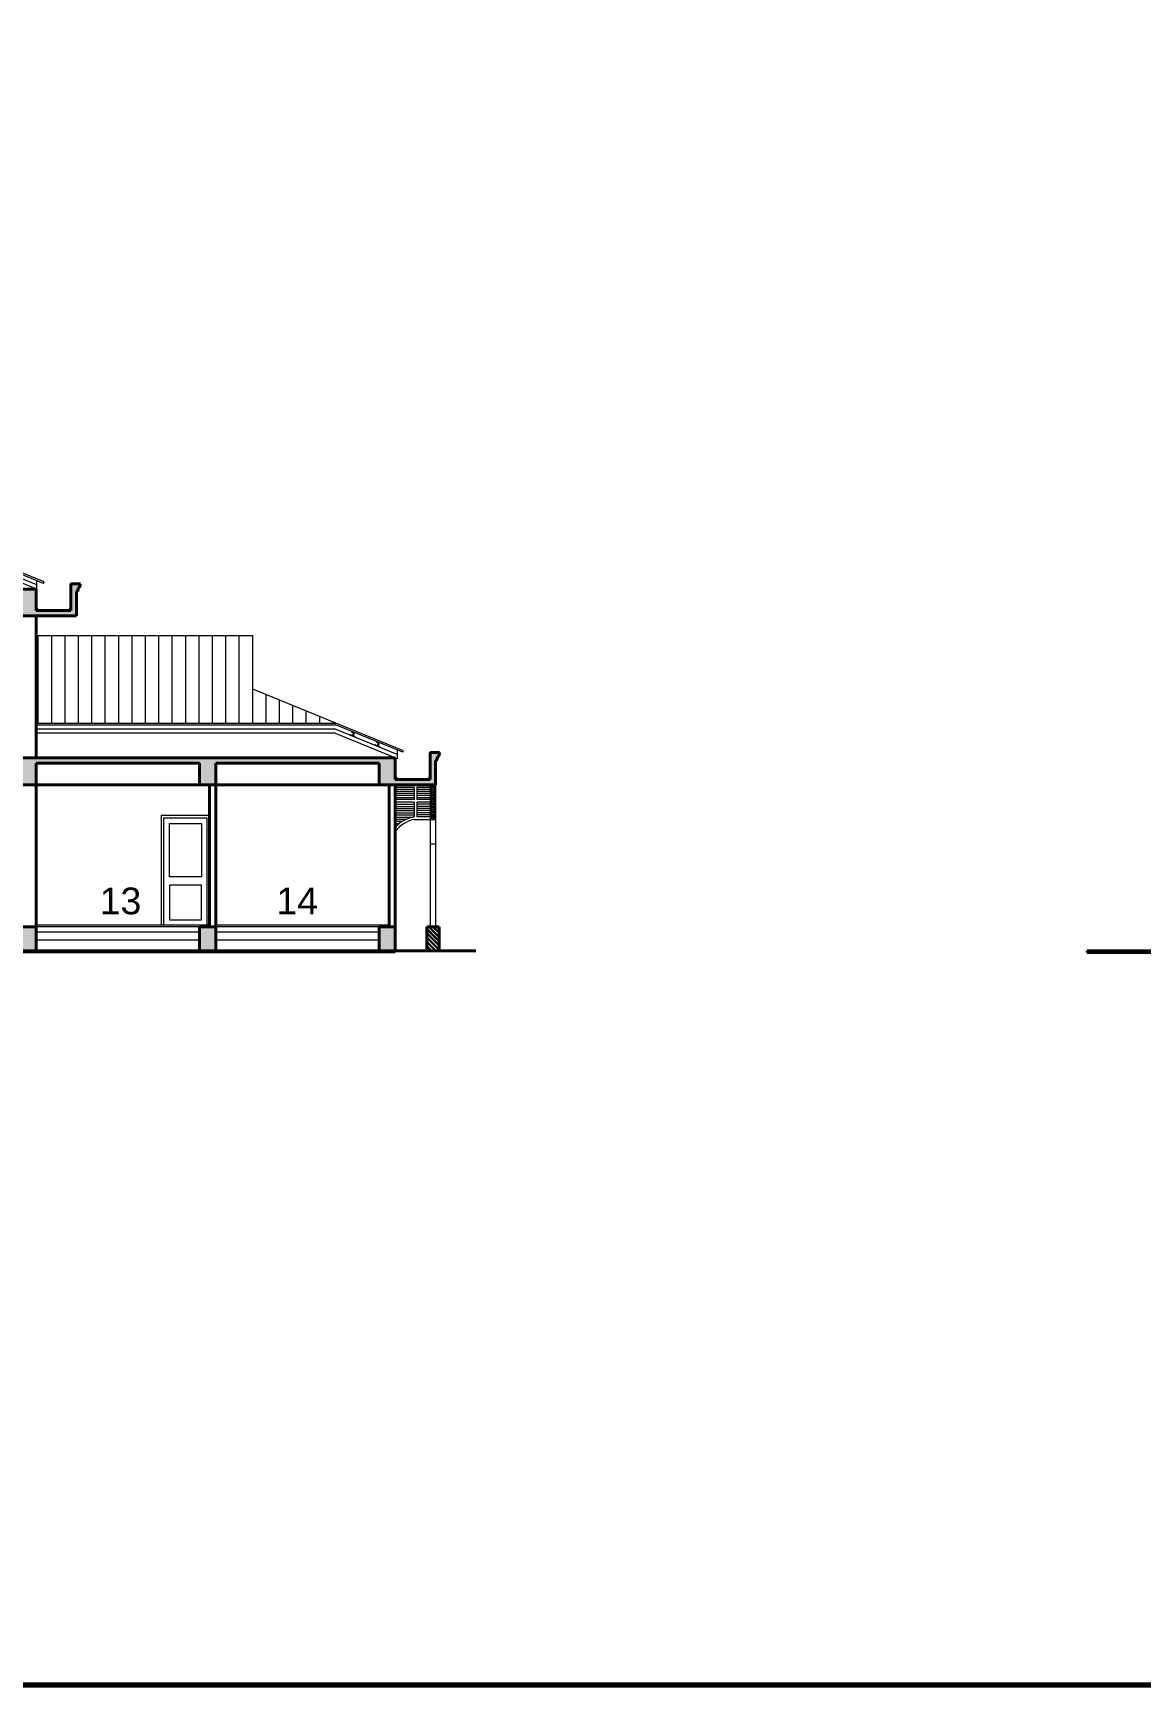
# Model space of a CAD drawing. Header units: inches. Extents: x 1367 to 15762, y 1989 to 8927.
# Drawn here: x 7957.73 to 7978.4, y 1988.68 to 2019.5 of the extents above; entities that cross this region are included whole.
import ezdxf

# ---------------------------------------------------------------- set-up
doc = ezdxf.new("R2010")
doc.units = ezdxf.units.IN
doc.header["$MEASUREMENT"] = 0
for name, color, linetype, lineweight in [('col', 5, 'Continuous', 40), ('EXIST.', 21, 'Continuous', 20), ('FORM', 2, 'Continuous', 70), ('hatch', 8, 'Continuous', 5), ('proj', 31, 'Continuous', 15), ('text', 6, 'Continuous', 25), ('wall', 1, 'Continuous', 40), ('win', 60, 'Continuous', 9)]:
    doc.layers.add(name, color=color, linetype=linetype, lineweight=lineweight)
doc.styles.get("Standard").update_dxf_attribs({"font": 'arial.ttf', "height": 0.36})

msp = doc.modelspace()

# ---------------------------------------------------------------- hatches: boundary and pattern name
at = {"layer": 'hatch'}
h = msp.add_hatch(dxfattribs=at)
h.set_pattern_fill('AR-CONC', color=256, scale=0.06, style=0)
h.set_pattern_definition([(50, (8009.99956, 1700.90626), (0.4303561, -0.0376513), [0.045, -0.495]), (355, (8009.99956, 1700.90626), (-0.0832508, 0.4513153), [0.036, -0.396]), (100.4514, (8010.03543, 1700.90312), (0.34710563, 0.4136637), [0.0382441, -0.42068527]), (46.1842, (8009.99956, 1701.02626), (0.6403446, -0.0993114), [0.0675, -0.7425]), (96.6356, (8010.0529, 1701.018), (0.5607976, 0.5844707), [0.0573662, -0.6310278]), (351.1842, (8009.99956, 1701.02626), (0.5607972, 0.5844712), [0.054, -0.594]), (21, (8010.05956, 1700.99626), (0.35814423, -0.24157133), [0.045, -0.495]), (326, (8010.05956, 1700.99626), (0.1459892, 0.43509), [0.036, -0.396]), (71.4514, (8010.0894, 1700.97613), (0.5041336, 0.1935183), [0.0382441, -0.42068527]), (37.5, (8009.99956, 1700.90626), (0.00729591, 0.19973631), [0, -0.3912, 0, -0.402, 0, -0.3975]), (7.5, (8009.99956, 1700.90626), (0.15784172, 0.23664703), [0, -0.2292, 0, -0.3822, 0, -0.1515]), (327.5, (8009.86576, 1700.90626), (0.32029346, -0.01353292), [0, -0.15, 0, -0.468, 0, -0.621]), (317.5, (8009.80576, 1700.90626), (0.3499117, 0.060063), [0, -0.195, 0, -0.3108, 0, -0.441])])
edge = h.paths.add_edge_path()
edge.add_line((7939.991, 2008.625), (7941.041, 2008.625))
edge.add_line((7941.041, 2008.625), (7941.041, 2009.025))
edge.add_line((7941.041, 2009.025), (7944.091, 2009.025))
edge.add_line((7944.091, 2009.025), (7944.091, 2008.625))
edge.add_line((7944.091, 2008.625), (7944.391, 2008.625))
edge.add_line((7944.391, 2008.625), (7944.391, 2009.025))
edge.add_line((7944.391, 2009.025), (7947.441, 2009.025))
edge.add_line((7947.441, 2009.025), (7947.441, 2008.625))
edge.add_line((7947.441, 2008.625), (7947.741, 2008.625))
edge.add_line((7947.741, 2008.625), (7947.741, 2009.025))
edge.add_line((7947.741, 2009.025), (7950.641, 2009.025))
edge.add_line((7950.641, 2009.025), (7950.641, 2008.625))
edge.add_line((7950.641, 2008.625), (7950.941, 2008.625))
edge.add_line((7950.941, 2008.625), (7950.941, 2009.025))
edge.add_line((7950.941, 2009.025), (7954.141, 2009.025))
edge.add_line((7954.141, 2009.025), (7954.141, 2008.625))
edge.add_line((7954.141, 2008.625), (7954.441, 2008.625))
edge.add_line((7954.441, 2008.625), (7954.441, 2009.025))
edge.add_line((7954.441, 2009.025), (7957.491, 2009.025))
edge.add_line((7957.491, 2009.025), (7957.491, 2008.625))
edge.add_line((7957.491, 2008.625), (7958.541, 2008.625))
edge.add_line((7958.541, 2008.625), (7958.541, 2009.075))
edge.add_spline(control_points=[(7958.541, 2009.075), (7958.553, 2009.081), (7958.577, 2009.092), (7958.573, 2009.127), (7958.577, 2009.144), (7958.578, 2009.15)], knot_values=[0, 0, 0, 0, 0.037335, 0.072043, 0.090727, 0.090727, 0.090727, 0.090727], degree=3, periodic=0)
edge.add_spline(control_points=[(7958.578, 2009.15), (7958.59, 2009.156), (7958.614, 2009.167), (7958.611, 2009.202), (7958.614, 2009.219), (7958.616, 2009.225)], knot_values=[0, 0, 0, 0, 0.037335, 0.072043, 0.090727, 0.090727, 0.090727, 0.090727], degree=3, periodic=0)
edge.add_line((7958.616, 2009.225), (7958.441, 2009.225))
edge.add_line((7958.441, 2009.225), (7958.441, 2008.725))
edge.add_line((7958.441, 2008.725), (7957.791, 2008.725))
edge.add_line((7957.791, 2008.725), (7957.791, 2009.125))
edge.add_line((7957.791, 2009.125), (7940.741, 2009.125))
edge.add_line((7940.741, 2009.125), (7940.741, 2008.725))
edge.add_line((7940.741, 2008.725), (7940.091, 2008.725))
edge.add_line((7940.091, 2008.725), (7940.091, 2009.225))
edge.add_line((7940.091, 2009.225), (7939.916, 2009.225))
edge.add_spline(control_points=[(7939.916, 2009.225), (7939.917, 2009.219), (7939.92, 2009.202), (7939.917, 2009.167), (7939.941, 2009.156), (7939.953, 2009.15)], knot_values=[0, 0, 0, 0, 0.018685, 0.053392, 0.090727, 0.090727, 0.090727, 0.090727], degree=3, periodic=0)
edge.add_spline(control_points=[(7939.953, 2009.15), (7939.954, 2009.144), (7939.958, 2009.127), (7939.954, 2009.092), (7939.978, 2009.081), (7939.991, 2009.075)], knot_values=[0, 0, 0, 0, 0.018685, 0.053392, 0.090727, 0.090727, 0.090727, 0.090727], degree=3, periodic=0)
edge.add_line((7939.991, 2009.075), (7939.991, 2008.625))
edge = h.paths.add_edge_path()
edge.add_line((7933.141, 2005.475), (7933.891, 2005.475))
edge.add_line((7933.891, 2005.475), (7934.191, 2005.475))
edge.add_line((7934.191, 2005.475), (7934.191, 2005.875))
edge.add_line((7934.191, 2005.875), (7937.391, 2005.875))
edge.add_line((7937.391, 2005.875), (7937.391, 2005.475))
edge.add_line((7937.391, 2005.475), (7937.691, 2005.475))
edge.add_line((7937.691, 2005.475), (7937.691, 2005.875))
edge.add_line((7937.691, 2005.875), (7940.741, 2005.875))
edge.add_line((7940.741, 2005.875), (7940.741, 2005.475))
edge.add_line((7940.741, 2005.475), (7941.041, 2005.475))
edge.add_line((7941.041, 2005.475), (7941.041, 2005.875))
edge.add_line((7941.041, 2005.875), (7944.091, 2005.875))
edge.add_line((7944.091, 2005.875), (7944.091, 2005.475))
edge.add_line((7944.091, 2005.475), (7944.391, 2005.475))
edge.add_line((7944.391, 2005.475), (7944.391, 2005.875))
edge.add_line((7944.391, 2005.875), (7947.441, 2005.875))
edge.add_line((7947.441, 2005.875), (7947.441, 2005.475))
edge.add_line((7947.441, 2005.475), (7947.741, 2005.475))
edge.add_line((7947.741, 2005.475), (7947.741, 2005.875))
edge.add_line((7947.741, 2005.875), (7950.641, 2005.875))
edge.add_line((7950.641, 2005.875), (7950.641, 2005.475))
edge.add_line((7950.641, 2005.475), (7950.941, 2005.475))
edge.add_line((7950.941, 2005.475), (7950.941, 2005.875))
edge.add_line((7950.941, 2005.875), (7954.141, 2005.875))
edge.add_line((7954.141, 2005.875), (7954.141, 2005.475))
edge.add_line((7954.141, 2005.475), (7954.441, 2005.475))
edge.add_line((7954.441, 2005.475), (7954.441, 2005.875))
edge.add_line((7954.441, 2005.875), (7957.491, 2005.875))
edge.add_line((7957.491, 2005.875), (7957.491, 2005.475))
edge.add_line((7957.491, 2005.475), (7957.791, 2005.475))
edge.add_line((7957.791, 2005.475), (7957.791, 2005.875))
edge.add_line((7957.791, 2005.875), (7960.841, 2005.875))
edge.add_line((7960.841, 2005.875), (7960.841, 2005.475))
edge.add_line((7960.841, 2005.475), (7961.141, 2005.475))
edge.add_line((7961.141, 2005.475), (7961.141, 2005.875))
edge.add_line((7961.141, 2005.875), (7964.191, 2005.875))
edge.add_line((7964.191, 2005.875), (7964.191, 2005.475))
edge.add_line((7964.191, 2005.475), (7965.241, 2005.475))
edge.add_line((7965.241, 2005.475), (7965.241, 2005.925))
edge.add_spline(control_points=[(7965.241, 2005.925), (7965.253, 2005.931), (7965.277, 2005.942), (7965.273, 2005.977), (7965.277, 2005.994), (7965.278, 2006)], knot_values=[0, 0, 0, 0, 0.037335, 0.072043, 0.090727, 0.090727, 0.090727, 0.090727], degree=3, periodic=0)
edge.add_spline(control_points=[(7965.278, 2006), (7965.29, 2006.006), (7965.314, 2006.017), (7965.311, 2006.052), (7965.314, 2006.069), (7965.316, 2006.075)], knot_values=[0, 0, 0, 0, 0.037335, 0.072043, 0.090727, 0.090727, 0.090727, 0.090727], degree=3, periodic=0)
edge.add_line((7965.316, 2006.075), (7965.141, 2006.075))
edge.add_line((7965.141, 2006.075), (7965.141, 2005.575))
edge.add_line((7965.141, 2005.575), (7964.491, 2005.575))
edge.add_line((7964.491, 2005.575), (7964.491, 2005.975))
edge.add_line((7964.491, 2005.975), (7933.891, 2005.975))
edge.add_line((7933.891, 2005.975), (7933.891, 2005.575))
edge.add_line((7933.891, 2005.575), (7933.241, 2005.575))
edge.add_line((7933.241, 2005.575), (7933.241, 2006.075))
edge.add_line((7933.241, 2006.075), (7933.066, 2006.075))
edge.add_spline(control_points=[(7933.066, 2006.075), (7933.067, 2006.069), (7933.07, 2006.052), (7933.067, 2006.017), (7933.091, 2006.006), (7933.103, 2006)], knot_values=[0, 0, 0, 0, 0.018685, 0.053392, 0.090727, 0.090727, 0.090727, 0.090727], degree=3, periodic=0)
edge.add_spline(control_points=[(7933.103, 2006), (7933.104, 2005.994), (7933.108, 2005.977), (7933.104, 2005.942), (7933.128, 2005.931), (7933.141, 2005.925)], knot_values=[0, 0, 0, 0, 0.018685, 0.053392, 0.090727, 0.090727, 0.090727, 0.090727], degree=3, periodic=0)
edge.add_line((7933.141, 2005.925), (7933.141, 2005.475))
h.paths.add_polyline_path([(7947.441, 2002.375), (7947.741, 2002.375), (7947.741, 2002.825), (7947.441, 2002.825)])
h.paths.add_polyline_path([(7944.091, 2002.375), (7944.391, 2002.375), (7944.391, 2002.825), (7944.091, 2002.825)])
h.paths.add_polyline_path([(7940.741, 2002.375), (7941.041, 2002.375), (7941.041, 2002.825), (7940.741, 2002.825)])
h.paths.add_polyline_path([(7937.391, 2002.375), (7937.691, 2002.375), (7937.691, 2002.825), (7937.391, 2002.825)])
h.paths.add_polyline_path([(7933.891, 2002.375), (7934.191, 2002.375), (7934.191, 2002.825), (7933.891, 2002.825)])
h.paths.add_polyline_path([(7950.641, 2002.375), (7950.941, 2002.375), (7950.941, 2002.825), (7950.641, 2002.825)])
h.paths.add_polyline_path([(7954.141, 2002.375), (7954.441, 2002.375), (7954.441, 2002.825), (7954.141, 2002.825)])
h.paths.add_polyline_path([(7957.491, 2002.375), (7957.791, 2002.375), (7957.791, 2002.825), (7957.491, 2002.825)])
h.paths.add_polyline_path([(7960.841, 2002.375), (7961.141, 2002.375), (7961.141, 2002.825), (7960.841, 2002.825)])
h.paths.add_polyline_path([(7964.191, 2002.375), (7964.491, 2002.375), (7964.491, 2002.825), (7964.191, 2002.825)])
h = msp.add_hatch(dxfattribs=at)
h.set_pattern_fill('ANSI31', color=256, scale=2, angle=45, style=0)
h.set_pattern_definition([(90, (8099.58086, 1718.0613), (-0.25, 6e-17), [])])
h.paths.add_polyline_path([(7957.791, 2008.255), (7957.791, 2006.623), (7963.381, 2006.623), (7961.836, 2007.255), (7961.836, 2008.255)])
h.paths.add_polyline_path([(7935, 2006.623), (7940.741, 2006.623), (7940.741, 2008.255), (7936.545, 2008.255), (7936.545, 2007.255)])
h = msp.add_hatch(dxfattribs=at)
h.set_pattern_fill('ANSI31', color=256, scale=0.05, angle=45, style=0)
h.set_pattern_definition([(90, (7917.1296077, 1693.275209), (0.00625, 9e-19), [])])
h.paths.add_polyline_path([(7963.713, 2006.438, 0.414214), (7963.71, 2006.445), (7963.68, 2006.458, -0.414214), (7963.677, 2006.464), (7963.679, 2006.469), (7963.728, 2006.449), (7963.699, 2006.38), (7963.65, 2006.4), (7963.652, 2006.404, -0.414214), (7963.659, 2006.407), (7963.689, 2006.394, 0.414214), (7963.696, 2006.397)])
h.paths.add_polyline_path([(7963.714, 2006.413), (7963.718, 2006.411, -0.414214), (7963.721, 2006.405), (7963.714, 2006.389, 0.414214), (7963.717, 2006.382), (7963.739, 2006.373, 0.000198), (7963.739, 2006.373, -0.414446), (7963.742, 2006.366), (7963.741, 2006.363), (7963.699, 2006.38)])
h = msp.add_hatch(dxfattribs=at)
h.set_pattern_fill('ANSI31', color=256, scale=0.05, angle=45, style=0)
h.set_pattern_definition([(90, (7917.592086, 1693.0860704), (0.00625, 9e-19), [])])
h.paths.add_polyline_path([(7964.176, 2006.249, 0.414214), (7964.173, 2006.255), (7964.142, 2006.268, -0.414214), (7964.14, 2006.275), (7964.142, 2006.28), (7964.191, 2006.26), (7964.162, 2006.19), (7964.112, 2006.211), (7964.114, 2006.215, -0.414214), (7964.121, 2006.218), (7964.151, 2006.205, 0.414214), (7964.158, 2006.207)])
h.paths.add_polyline_path([(7964.176, 2006.224), (7964.181, 2006.222, -0.414214), (7964.183, 2006.216), (7964.176, 2006.2, 0.414214), (7964.179, 2006.193), (7964.202, 2006.183, 0.000198), (7964.202, 2006.183, -0.414446), (7964.204, 2006.177), (7964.203, 2006.174), (7964.162, 2006.19)])
at = {"layer": 'proj'}
h = msp.add_hatch(dxfattribs=at)
h.set_pattern_fill('ANSI32', color=256, scale=0.15, style=0)
h.set_pattern_definition([(135, (7942.587763, 1961.00982), (0.039774756, 0.039774756), []), (135, (7942.561247, 1961.00982), (0.039774756, 0.039774756), [])])
h.paths.add_polyline_path([(7965.306, 2002.375), (7965.076, 2002.375), (7965.076, 2002.825), (7965.306, 2002.825)])
at = {"layer": 'wall'}
msp.add_hatch(color=256, dxfattribs=at).paths.add_polyline_path([(7980.66, 2002.375), (7977.399, 2002.375), (7977.399, 2002.345), (7980.63, 2002.345), (7980.63, 2001.958, 0.414214), (7980.723, 2001.866), (7981.348, 2001.866, 0.414214), (7981.44, 2001.958), (7981.44, 2002.345), (7992.41, 2002.345), (7992.41, 2002.375), (7987.41, 2002.375), (7985.91, 2002.375), (7981.41, 2002.375), (7981.41, 2001.958, -0.414214), (7981.348, 2001.896), (7980.723, 2001.896, -0.414214), (7980.66, 2001.958)])

# ---------------------------------------------------------------- linework, layer by layer
at = {"layer": 'col'}
for p, q in [((7958.616, 2009.225), (7958.441, 2009.225)), ((7958.441, 2009.225), (7958.441, 2008.725)), ((7940.741, 2009.125), (7957.791, 2009.125)), ((7957.791, 2009.125), (7957.791, 2008.725)), ((7958.541, 2009.075), (7958.541, 2008.625)), ((7958.541, 2008.625), (7939.991, 2008.625)), ((7957.791, 2008.725), (7958.441, 2008.725)), ((7965.316, 2006.075), (7965.141, 2006.075)), ((7965.141, 2006.075), (7965.141, 2005.575)), ((7933.891, 2005.975), (7964.491, 2005.975)), ((7957.791, 2005.875), (7957.791, 2005.475)), ((7957.791, 2005.875), (7960.841, 2005.875)), ((7960.841, 2005.475), (7960.841, 2005.875)), ((7961.141, 2005.875), (7961.141, 2005.475)), ((7961.141, 2005.875), (7964.191, 2005.875)), ((7964.191, 2005.475), (7964.191, 2005.875)), ((7964.491, 2005.975), (7964.491, 2005.575)), ((7965.241, 2005.925), (7965.241, 2005.475)), ((7965.241, 2005.475), (7933.891, 2005.475)), ((7964.491, 2005.575), (7965.141, 2005.575)), ((7957.491, 2002.825), (7957.791, 2002.825)), ((7957.791, 2002.825), (7957.791, 2002.375)), ((7960.841, 2002.825), (7961.141, 2002.825)), ((7960.841, 2002.375), (7960.841, 2002.825)), ((7961.141, 2002.825), (7961.141, 2002.375)), ((7964.191, 2002.825), (7964.491, 2002.825)), ((7964.191, 2002.375), (7964.191, 2002.825)), ((7964.491, 2002.825), (7964.491, 2002.375))]:
    msp.add_line(p, q, dxfattribs=at)
for points in [[(7958.541, 2009.075), (7958.571, 2009.097), (7958.575, 2009.131), (7958.578, 2009.15)], [(7958.578, 2009.15), (7958.608, 2009.172), (7958.613, 2009.206), (7958.616, 2009.225)], [(7965.278, 2006), (7965.308, 2006.022), (7965.313, 2006.056), (7965.316, 2006.075)], [(7965.241, 2005.925), (7965.271, 2005.947), (7965.275, 2005.981), (7965.278, 2006)]]:
    msp.add_spline(points, degree=3, dxfattribs=at)
at = {"layer": 'EXIST.'}
for p, q in [((7965.141, 2005.475), (7965.141, 2002.825)), ((7965.241, 2005.475), (7965.241, 2002.825)), ((7964.841, 2005.425), (7964.491, 2005.425)), ((7964.841, 2005.2), (7964.491, 2005.2)), ((7964.841, 2005.15), (7964.491, 2005.15)), ((7964.841, 2005.425), (7964.841, 2005.2)), ((7964.841, 2005.15), (7964.841, 2004.875)), ((7965.141, 2005.425), (7964.891, 2005.425)), ((7964.891, 2005.425), (7964.891, 2005.2)), ((7965.141, 2005.2), (7964.891, 2005.2)), ((7965.141, 2005.15), (7964.891, 2005.15)), ((7964.891, 2005.15), (7964.891, 2004.875)), ((7964.841, 2004.875), (7964.836, 2004.875)), ((7965.141, 2004.875), (7964.891, 2004.875)), ((7964.841, 2004.825), (7965.141, 2004.825))]:
    msp.add_line(p, q, dxfattribs=at)
for radius, start, end in [(0.619, 100.5306, 137.7959), (0.569, 100.985, 143.6945)]:
    msp.add_arc((7964.949, 2004.266), radius, start, end, dxfattribs=at)
at = {"layer": 'FORM'}
msp.add_lwpolyline([(7917.55, 2050.306), (7917.55, 1988.685), (8011.094, 1988.685), (8011.094, 2050.306)], close=True, dxfattribs=at)
at = {"layer": 'hatch'}
for p, q in [((7957.942, 2009.258), (7956.681, 2009.773)), ((7957.93, 2009.23), (7956.675, 2009.743)), ((7957.93, 2009.23), (7957.942, 2009.258)), ((7958.428, 2009.225), (7958.428, 2008.787)), ((7958.441, 2009.225), (7958.428, 2009.225)), ((7957.803, 2009.125), (7957.803, 2008.787)), ((7957.853, 2008.737), (7958.378, 2008.737)), ((7957.791, 2006.623), (7963.381, 2006.623)), ((7957.791, 2006.593), (7963.375, 2006.593)), ((7964.63, 2006.08), (7963.375, 2006.593)), ((7964.642, 2006.108), (7963.381, 2006.623)), ((7963.65, 2006.4), (7963.652, 2006.404)), ((7963.659, 2006.407), (7963.689, 2006.394)), ((7963.677, 2006.464), (7963.679, 2006.469)), ((7963.68, 2006.458), (7963.71, 2006.445)), ((7963.696, 2006.397), (7963.713, 2006.438)), ((7963.699, 2006.38), (7963.728, 2006.449)), ((7963.718, 2006.411), (7963.714, 2006.413)), ((7963.714, 2006.389), (7963.721, 2006.405)), ((7963.717, 2006.382), (7963.739, 2006.373)), ((7963.741, 2006.363), (7963.742, 2006.366)), ((7964.112, 2006.211), (7964.114, 2006.215)), ((7964.121, 2006.218), (7964.151, 2006.205)), ((7964.14, 2006.275), (7964.142, 2006.28)), ((7964.142, 2006.268), (7964.173, 2006.255)), ((7964.158, 2006.207), (7964.176, 2006.249)), ((7964.162, 2006.19), (7964.191, 2006.26)), ((7964.181, 2006.222), (7964.176, 2006.224)), ((7964.176, 2006.2), (7964.183, 2006.216)), ((7964.179, 2006.193), (7964.202, 2006.183)), ((7964.203, 2006.174), (7964.204, 2006.177)), ((7964.63, 2006.08), (7964.642, 2006.108)), ((7965.128, 2006.075), (7965.128, 2005.637)), ((7965.141, 2006.075), (7965.128, 2006.075)), ((7964.491, 2005.975), (7964.503, 2005.975)), ((7964.503, 2005.975), (7964.503, 2005.637)), ((7964.553, 2005.587), (7965.078, 2005.587)), ((7965.166, 2005.475), (7965.166, 2004.825)), ((7965.216, 2005.475), (7965.216, 2004.825)), ((7964.841, 2005.388), (7964.491, 2005.388)), ((7964.841, 2005.35), (7964.491, 2005.35)), ((7964.841, 2005.311), (7964.491, 2005.311)), ((7964.841, 2005.272), (7964.491, 2005.272)), ((7964.841, 2005.234), (7964.491, 2005.234)), ((7965.141, 2005.388), (7964.891, 2005.388)), ((7965.141, 2005.35), (7964.891, 2005.35)), ((7965.141, 2005.311), (7964.891, 2005.311)), ((7965.141, 2005.272), (7964.891, 2005.272)), ((7965.141, 2005.234), (7964.891, 2005.234)), ((7965.216, 2005.425), (7965.166, 2005.425)), ((7965.216, 2005.2), (7965.166, 2005.2)), ((7965.216, 2005.15), (7965.166, 2005.15)), ((7964.491, 2005.111), (7964.841, 2005.111)), ((7964.491, 2005.072), (7964.841, 2005.072)), ((7964.491, 2005.033), (7964.841, 2005.033)), ((7964.491, 2004.993), (7964.841, 2004.993)), ((7964.491, 2004.952), (7964.841, 2004.952)), ((7964.491, 2004.913), (7964.841, 2004.913)), ((7964.491, 2004.872), (7964.821, 2004.872)), ((7964.491, 2004.833), (7964.7, 2004.833)), ((7965.141, 2005.111), (7964.891, 2005.111)), ((7965.141, 2005.072), (7964.891, 2005.072)), ((7965.141, 2005.033), (7964.891, 2005.033)), ((7965.141, 2004.993), (7964.891, 2004.993)), ((7965.141, 2004.952), (7964.891, 2004.952)), ((7965.141, 2004.913), (7964.891, 2004.913)), ((7965.216, 2004.875), (7965.166, 2004.875)), ((7964.491, 2004.794), (7964.626, 2004.794)), ((7964.491, 2004.754), (7964.568, 2004.754)), ((7964.491, 2004.714), (7964.521, 2004.714)), ((7965.141, 2004.825), (7965.241, 2004.825)), ((7965.216, 2004.825), (7965.166, 2004.825)), ((7965.141, 2004.375), (7965.241, 2004.375)), ((7961.026, 2002.855), (7957.791, 2002.855)), ((7960.841, 2002.725), (7957.791, 2002.725)), ((7964.376, 2002.855), (7961.141, 2002.855)), ((7964.191, 2002.725), (7961.141, 2002.725)), ((7960.841, 2002.575), (7957.791, 2002.575)), ((7964.191, 2002.575), (7961.141, 2002.575))]:
    msp.add_line(p, q, dxfattribs=at)
for points in [[(7965.171, 2005.47), (7965.211, 2005.47), (7965.211, 2005.43), (7965.171, 2005.43)], [(7965.171, 2005.195), (7965.211, 2005.195), (7965.211, 2005.155), (7965.171, 2005.155)], [(7965.178, 2005.4), (7965.203, 2005.4), (7965.203, 2005.375), (7965.178, 2005.375)], [(7965.178, 2005.35), (7965.203, 2005.35), (7965.203, 2005.325), (7965.178, 2005.325)], [(7965.178, 2005.3), (7965.203, 2005.3), (7965.203, 2005.275), (7965.178, 2005.275)], [(7965.178, 2005.25), (7965.203, 2005.25), (7965.203, 2005.225), (7965.178, 2005.225)], [(7965.183, 2005.395), (7965.198, 2005.395), (7965.198, 2005.38), (7965.183, 2005.38)], [(7965.183, 2005.345), (7965.198, 2005.345), (7965.198, 2005.33), (7965.183, 2005.33)], [(7965.183, 2005.295), (7965.198, 2005.295), (7965.198, 2005.28), (7965.183, 2005.28)], [(7965.183, 2005.245), (7965.198, 2005.245), (7965.198, 2005.23), (7965.183, 2005.23)], [(7965.166, 2004.875), (7965.216, 2004.875), (7965.216, 2004.825), (7965.166, 2004.825)], [(7965.171, 2004.87), (7965.211, 2004.87), (7965.211, 2004.83), (7965.171, 2004.83)], [(7965.178, 2005.125), (7965.203, 2005.125), (7965.203, 2005.1), (7965.178, 2005.1)], [(7965.178, 2005.075), (7965.203, 2005.075), (7965.203, 2005.05), (7965.178, 2005.05)], [(7965.178, 2005.025), (7965.203, 2005.025), (7965.203, 2005), (7965.178, 2005)], [(7965.178, 2004.975), (7965.203, 2004.975), (7965.203, 2004.95), (7965.178, 2004.95)], [(7965.178, 2004.925), (7965.203, 2004.925), (7965.203, 2004.9), (7965.178, 2004.9)], [(7965.183, 2005.12), (7965.198, 2005.12), (7965.198, 2005.105), (7965.183, 2005.105)], [(7965.183, 2005.07), (7965.198, 2005.07), (7965.198, 2005.055), (7965.183, 2005.055)], [(7965.183, 2005.02), (7965.198, 2005.02), (7965.198, 2005.005), (7965.183, 2005.005)], [(7965.183, 2004.97), (7965.198, 2004.97), (7965.198, 2004.955), (7965.183, 2004.955)], [(7965.183, 2004.92), (7965.198, 2004.92), (7965.198, 2004.905), (7965.183, 2004.905)]]:
    msp.add_lwpolyline(points, close=True, dxfattribs=at)
for centre, radius, start, end in [((7957.853, 2008.787), 0.05, 180, 270), ((7958.378, 2008.787), 0.05, 270, 360), ((7963.657, 2006.402), 0.005, 66.9875, 156.9875), ((7963.682, 2006.462), 0.005, 156.9875, 246.9875), ((7963.691, 2006.399), 0.005, 246.9875, 336.9875), ((7963.709, 2006.44), 0.005, 336.9875, 66.9875), ((7963.719, 2006.387), 0.005, 156.9875, 246.9875), ((7963.716, 2006.407), 0.005, 336.9875, 66.9875), ((7963.737, 2006.368), 0.005, 336.9875, 67.033), ((7964.119, 2006.213), 0.005, 66.9875, 156.9875), ((7964.144, 2006.273), 0.005, 156.9875, 246.9875), ((7964.153, 2006.209), 0.005, 246.9875, 336.9875), ((7964.171, 2006.251), 0.005, 336.9875, 66.9875), ((7964.181, 2006.198), 0.005, 156.9875, 246.9875), ((7964.179, 2006.218), 0.005, 336.9875, 66.9875), ((7964.2, 2006.179), 0.005, 336.9875, 67.033), ((7964.553, 2005.637), 0.05, 180, 270), ((7965.078, 2005.637), 0.05, 270, 360)]:
    msp.add_arc(centre, radius, start, end, dxfattribs=at)
at = {"layer": 'proj'}
for p, q in [((7957.803, 2009.12), (7956.645, 2009.594)), ((7957.803, 2009.201), (7956.659, 2009.669)), ((7957.803, 2009.12), (7957.803, 2009.282)), ((7961.836, 2008.255), (7957.791, 2008.255)), ((7961.836, 2007.255), (7961.836, 2008.255)), ((7963.381, 2006.623), (7961.836, 2007.255)), ((7957.791, 2006.519), (7963.359, 2006.519)), ((7957.791, 2006.444), (7963.345, 2006.444)), ((7964.491, 2005.975), (7963.345, 2006.444)), ((7964.528, 2006.041), (7963.359, 2006.519)), ((7964.528, 2006.122), (7964.528, 2005.96)), ((7964.528, 2005.96), (7964.503, 2005.97))]:
    msp.add_line(p, q, dxfattribs=at)
at = {"layer": 'proj', "color": 1}
msp.add_line((7932.991, 2002.345), (7964.491, 2002.345), dxfattribs=at)
at = {"layer": 'proj'}
for points in [[(7960.276, 2004.755), (7960.876, 2004.755), (7960.876, 2003.755), (7960.276, 2003.755)], [(7960.876, 2003.605), (7960.276, 2003.605), (7960.276, 2002.955), (7960.876, 2002.955)]]:
    msp.add_lwpolyline(points, close=True, dxfattribs=at)
at = {"layer": 'wall'}
for p, q in [((7957.791, 2005.975), (7957.791, 2008.625)), ((7957.791, 2002.825), (7957.791, 2005.475)), ((7961.026, 2002.825), (7961.026, 2005.475)), ((7961.141, 2002.825), (7961.141, 2005.475)), ((7964.376, 2002.825), (7964.376, 2005.475)), ((7964.491, 2005.475), (7964.491, 2002.825)), ((7965.306, 2002.825), (7965.076, 2002.825)), ((7965.076, 2002.825), (7965.076, 2002.375)), ((7965.306, 2002.825), (7965.306, 2002.375)), ((7965.991, 2002.375), (7932.991, 2002.375)), ((7980.66, 2002.375), (7977.399, 2002.375)), ((7977.399, 2002.345), (7977.399, 2002.375)), ((7980.63, 2002.345), (7977.399, 2002.345))]:
    msp.add_line(p, q, dxfattribs=at)
at = {"layer": 'win'}
for p, q in [((7960.126, 2004.905), (7960.126, 2002.855)), ((7960.126, 2004.905), (7961.026, 2004.905)), ((7960.176, 2002.855), (7960.176, 2004.855)), ((7960.176, 2004.855), (7960.976, 2004.855)), ((7960.976, 2004.855), (7960.976, 2002.855)), ((7960.841, 2002.825), (7957.791, 2002.825)), ((7964.191, 2002.825), (7961.141, 2002.825))]:
    msp.add_line(p, q, dxfattribs=at)

# ---------------------------------------------------------------- texts
at = {"layer": 'text'}
for s, p in [('13', (7958.976, 2003.058)), ('14', (7962.272, 2003.058))]:
    msp.add_text(s, height=0.5, dxfattribs=at).set_placement(p)

doc.saveas('drawing.dxf')
